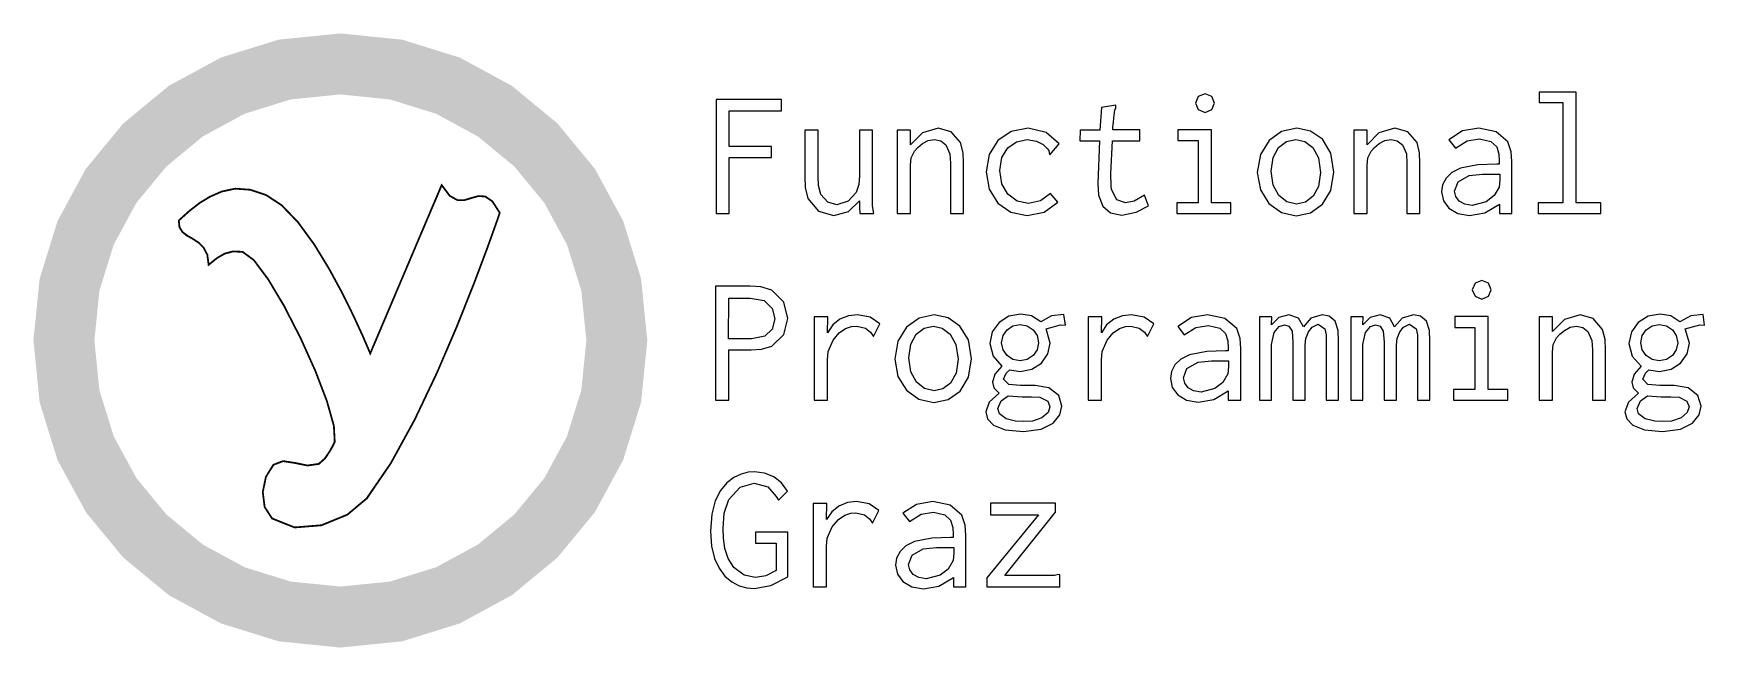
# Model space of a CAD drawing. Extents: x 0.04 to 5.13, y 0.04 to 1.91.
import ezdxf

# ---------------------------------------------------------------- set-up
doc = ezdxf.new("R2010")
doc.units = 0
doc.layers.get('0').update_dxf_attribs({"linetype": 'CONTINUOUS'})

msp = doc.modelspace()

# ---------------------------------------------------------------- linework, layer by layer
at = {"color": 94}
for points, const_width in [([(1.81662, 0.974229), (1.79949, 0.804471), (1.75038, 0.646322), (1.67275, 0.503201), (1.56987, 0.378526), (1.44521, 0.275663), (1.30214, 0.198025), (1.14399, 0.148926), (0.974229, 0.131782), (0.804417, 0.148926), (0.646268, 0.198025), (0.503201, 0.275663), (0.378526, 0.378526), (0.275608, 0.503201), (0.197971, 0.646322), (0.148872, 0.804471), (0.131782, 0.974229), (0.148872, 1.14404), (0.197971, 1.30214), (0.275608, 1.44526), (0.378526, 1.56993), (0.503201, 1.67279), (0.646268, 1.75043), (0.804417, 1.79953), (0.974229, 1.81662), (1.14399, 1.79953), (1.30208, 1.75043), (1.44521, 1.67279), (1.56987, 1.56993), (1.67275, 1.44526), (1.75038, 1.30214), (1.79949, 1.14404), (1.81662, 0.974229)], 0.184864), ([(1.28288, 1.44754), (1.06516, 0.934679), (1.05903, 0.949436), (1.04177, 0.989258), (1.01503, 1.04753), (0.980414, 1.11773), (0.939507, 1.19325), (0.893989, 1.26752), (0.845486, 1.33393), (0.795628, 1.38591), (0.748535, 1.41689), (0.700196, 1.43338), (0.653646, 1.43664), (0.61225, 1.42785), (0.577311, 1.41238), (0.546224, 1.39367), (0.515517, 1.37001), (0.481933, 1.33984), (0.483832, 1.31912), (0.493218, 1.30447), (0.507704, 1.29346), (0.524903, 1.28358), (0.542372, 1.27224), (0.557781, 1.257), (0.568739, 1.23535), (0.572808, 1.2047), (0.598253, 1.22532), (0.621907, 1.23899), (0.646864, 1.24544), (0.676269, 1.2443), (0.710504, 1.21908), (0.754557, 1.1601), (0.803603, 1.07764), (0.852865, 0.981663), (0.897624, 0.882379), (0.933051, 0.789876), (0.954428, 0.714193), (0.957032, 0.665474), (0.952854, 0.656793), (0.941949, 0.636719), (0.926432, 0.614204), (0.908583, 0.598307), (0.87424, 0.593425), (0.836262, 0.601129), (0.79975, 0.606771), (0.770074, 0.595594), (0.747233, 0.558757), (0.737793, 0.512587), (0.74349, 0.467014), (0.766004, 0.432183), (0.834744, 0.404785), (0.916667, 0.41135), (0.995497, 0.443739), (1.05518, 0.493707), (1.12831, 0.601019), (1.2003, 0.732368), (1.26855, 0.875868), (1.33035, 1.0198), (1.38303, 1.15234), (1.42399, 1.26161), (1.45053, 1.33583), (1.45996, 1.36317), (1.43718, 1.39822), (1.41553, 1.41292), (1.39447, 1.41407), (1.37359, 1.40815), (1.35243, 1.40186), (1.33057, 1.40192), (1.30751, 1.41493), (1.28288, 1.44754)], 0.005437)]:
    msp.add_lwpolyline(points, close=True, dxfattribs=dict(at, const_width=const_width))
at = {"color": 0}
for points in [[(2.11914, 1.70811), (2.11914, 1.36144), (2.15864, 1.36144), (2.15864, 1.53174), (2.28831, 1.53174), (2.28831, 1.56511), (2.15864, 1.56511), (2.15864, 1.67421), (2.3189, 1.67421), (2.3189, 1.70811), (2.11914, 1.70811)], [(3.29394, 1.68365), (3.2889, 1.61518), (3.22825, 1.61518), (3.22771, 1.58236), (3.28722, 1.58236), (3.28222, 1.45269), (3.28407, 1.41732), (3.29725, 1.38314), (3.32096, 1.36355), (3.35514, 1.35645), (3.39887, 1.3648), (3.43636, 1.38482), (3.42415, 1.4165), (3.39318, 1.39882), (3.36681, 1.39318), (3.33996, 1.40229), (3.32394, 1.43435), (3.32314, 1.44569), (3.32232, 1.48329), (3.32731, 1.58236), (3.41081, 1.58236), (3.41081, 1.61578), (3.32785, 1.61578), (3.3285, 1.62315), (3.33014, 1.6404), (3.33231, 1.66037), (3.33453, 1.67583), (3.33697, 1.68321), (3.33735, 1.69086), (3.29394, 1.68365)], [(3.60889, 1.72597), (3.58838, 1.71767), (3.57997, 1.6976), (3.58838, 1.67751), (3.60889, 1.66917), (3.62939, 1.67751), (3.63786, 1.6976), (3.62939, 1.71767), (3.60889, 1.72597)], [(4.62733, 1.73096), (4.62733, 1.69868), (4.69965, 1.69868), (4.69965, 1.39318), (4.62397, 1.39318), (4.62397, 1.36144), (4.81483, 1.36144), (4.81483, 1.39318), (4.73975, 1.39318), (4.73975, 1.73096), (4.62733, 1.73096)], [(2.38906, 1.61518), (2.38906, 1.47331), (2.39031, 1.44032), (2.39903, 1.40653), (2.43147, 1.36811), (2.47808, 1.35476), (2.52294, 1.36692), (2.55653, 1.39985), (2.55599, 1.38091), (2.55713, 1.36144), (2.59939, 1.36144), (2.59608, 1.38428), (2.59608, 1.61518), (2.55599, 1.61518), (2.55599, 1.47553), (2.5541, 1.44906), (2.54596, 1.42546), (2.52126, 1.39839), (2.48699, 1.38759), (2.45921, 1.39567), (2.43858, 1.41872), (2.43078, 1.44646), (2.42969, 1.47331), (2.42969, 1.61518), (2.38906, 1.61518)], [(2.67063, 1.36144), (2.71126, 1.36144), (2.71126, 1.50782), (2.71365, 1.53054), (2.72407, 1.55122), (2.73372, 1.56222), (2.74789, 1.57383), (2.76531, 1.58306), (2.78472, 1.58681), (2.80344, 1.58274), (2.81922, 1.57069), (2.83137, 1.54303), (2.83311, 1.51449), (2.83311, 1.36144), (2.87267, 1.36144), (2.87267, 1.51557), (2.87153, 1.54579), (2.86372, 1.57682), (2.83583, 1.60975), (2.79585, 1.62131), (2.74767, 1.60667), (2.71126, 1.57069), (2.71126, 1.61518), (2.67063, 1.61518), (2.67063, 1.36144)], [(3.16482, 1.57346), (3.12517, 1.60818), (3.06967, 1.62076), (3.01824, 1.61083), (2.97792, 1.58317), (2.95161, 1.54124), (2.94222, 1.48833), (2.95161, 1.43506), (2.97765, 1.39274), (3.01731, 1.36485), (3.06743, 1.35476), (3.11833, 1.36529), (3.16092, 1.3954), (3.13807, 1.4221), (3.10732, 1.39953), (3.07075, 1.3915), (3.03618, 1.39888), (3.00846, 1.41954), (2.99007, 1.45139), (2.9834, 1.49219), (2.9899, 1.53136), (3.00786, 1.56099), (3.03456, 1.57975), (3.06743, 1.58626), (3.09576, 1.58154), (3.11589, 1.57086), (3.12819, 1.55951), (3.13308, 1.5529), (3.1339, 1.54628), (3.13644, 1.5401), (3.16482, 1.57346)], [(3.52653, 1.61578), (3.52653, 1.5829), (3.58778, 1.5829), (3.58778, 1.39318), (3.52322, 1.39318), (3.52322, 1.36144), (3.68793, 1.36144), (3.68793, 1.39318), (3.62836, 1.39318), (3.62836, 1.61578), (3.52653, 1.61578)], [(4.00179, 1.48719), (3.99219, 1.54519), (3.96669, 1.58697), (3.93039, 1.61231), (3.88829, 1.62076), (3.84224, 1.61083), (3.80393, 1.58306), (3.77772, 1.54053), (3.76807, 1.48611), (3.77767, 1.43289), (3.8036, 1.39117), (3.84153, 1.36399), (3.88715, 1.35422), (3.93039, 1.36312), (3.96701, 1.389), (3.99229, 1.43078), (4.00179, 1.48719)], [(3.88547, 1.58681), (3.91276, 1.58078), (3.93707, 1.56228), (3.95449, 1.53071), (3.96115, 1.48551), (3.95481, 1.44353), (3.93815, 1.41342), (3.91465, 1.39535), (3.88769, 1.38926), (3.85846, 1.39621), (3.83382, 1.41607), (3.81674, 1.44775), (3.81039, 1.48996), (3.81662, 1.53142), (3.83328, 1.56179), (3.85726, 1.58046), (3.88547, 1.58681)], [(4.0619, 1.36144), (4.10254, 1.36144), (4.10254, 1.50782), (4.10493, 1.53054), (4.11535, 1.55122), (4.125, 1.56222), (4.13917, 1.57383), (4.15653, 1.58306), (4.176, 1.58681), (4.19472, 1.58274), (4.2105, 1.57069), (4.22265, 1.54303), (4.22439, 1.51449), (4.22439, 1.36144), (4.26394, 1.36144), (4.26394, 1.51557), (4.26281, 1.54579), (4.25499, 1.57682), (4.22706, 1.60975), (4.18712, 1.62131), (4.13894, 1.60667), (4.10254, 1.57069), (4.10254, 1.61518), (4.0619, 1.61518), (4.0619, 1.36144)], [(4.35238, 1.58572), (4.37185, 1.56011), (4.4075, 1.58247), (4.44532, 1.58849), (4.48004, 1.58068), (4.49767, 1.56401), (4.50467, 1.54183), (4.50543, 1.52001), (4.50543, 1.51113), (4.49767, 1.51113), (4.44043, 1.50971), (4.38747, 1.49946), (4.36149, 1.486), (4.34347, 1.46832), (4.33296, 1.44814), (4.32958, 1.42708), (4.33544, 1.40007), (4.35232, 1.37695), (4.37907, 1.36084), (4.41471, 1.35476), (4.46158, 1.3635), (4.50603, 1.38926), (4.50603, 1.36144), (4.54383, 1.36144), (4.54383, 1.51893), (4.5421, 1.54921), (4.53157, 1.57904), (4.49588, 1.61014), (4.44308, 1.62076), (4.39399, 1.61247), (4.35238, 1.58572)], [(4.50711, 1.48053), (4.50711, 1.46326), (4.50493, 1.44146), (4.48986, 1.41542), (4.46544, 1.39686), (4.42307, 1.38536), (4.40039, 1.38911), (4.38357, 1.39903), (4.37315, 1.41308), (4.36963, 1.42931), (4.37999, 1.45719), (4.41417, 1.47661), (4.45492, 1.48068), (4.49821, 1.48053), (4.50711, 1.48053)], [(2.11714, 1.13949), (2.11714, 0.792806), (2.15776, 0.792806), (2.15776, 0.945801), (2.22564, 0.945801), (2.2576, 0.947428), (2.28911, 0.956922), (2.32568, 0.992188), (2.33811, 1.04156), (2.32563, 1.09131), (2.28857, 1.12723), (2.25592, 1.13775), (2.22287, 1.13949), (2.11714, 1.13949)], [(4.45226, 1.15728), (4.43175, 1.14898), (4.42333, 1.12891), (4.43175, 1.10889), (4.45226, 1.10053), (4.47271, 1.10889), (4.48118, 1.12891), (4.47271, 1.14898), (4.45226, 1.15728)], [(2.15776, 1.10276), (2.22287, 1.10276), (2.26574, 1.09554), (2.29004, 1.07189), (2.29856, 1.03988), (2.29047, 1.0089), (2.26742, 0.986979), (2.22732, 0.979764), (2.15722, 0.979764), (2.15776, 1.10276)], [(2.41824, 1.04655), (2.41824, 0.79221), (2.45828, 0.79221), (2.45828, 0.915744), (2.46067, 0.941189), (2.47607, 0.975315), (2.49457, 0.997558), (2.51383, 1.01052), (2.53217, 1.01666), (2.5479, 1.01818), (2.57394, 1.01204), (2.58963, 0.99924), (2.59907, 0.986436), (2.618, 1.02485), (2.58865, 1.04503), (2.55012, 1.05268), (2.52235, 1.04921), (2.49647, 1.03874), (2.47439, 1.02148), (2.45828, 0.997558), (2.45996, 1.04655), (2.41824, 1.04655)], [(2.89735, 0.918565), (2.88775, 0.976563), (2.86231, 1.01834), (2.82601, 1.04367), (2.78386, 1.05214), (2.73779, 1.04221), (2.69949, 1.01443), (2.67329, 0.971843), (2.66363, 0.917426), (2.67324, 0.864204), (2.69917, 0.822483), (2.73708, 0.795301), (2.78271, 0.785536), (2.82596, 0.794433), (2.86257, 0.820367), (2.88786, 0.862142), (2.89735, 0.918565)], [(3.04764, 1.0549), (3.01144, 1.04791), (2.98128, 1.0287), (2.96067, 1.00022), (2.95301, 0.965278), (2.96289, 0.925999), (2.99029, 0.896268), (2.96892, 0.872017), (2.96137, 0.847331), (2.9656, 0.829536), (2.98199, 0.813368), (2.95111, 0.78635), (2.94075, 0.757161), (2.94613, 0.735949), (2.96468, 0.716417), (2.99989, 0.702094), (3.05544, 0.696506), (3.11014, 0.703939), (3.14643, 0.722765), (3.16661, 0.747939), (3.17285, 0.774414), (3.16308, 0.806369), (3.13336, 0.829536), (3.09104, 0.837349), (3.0471, 0.836751), (3.0109, 0.840061), (2.99533, 0.856771), (3.00342, 0.875163), (3.01367, 0.885146), (3.04596, 0.879611), (3.08132, 0.88661), (3.11035, 0.90549), (3.12993, 0.93316), (3.13721, 0.966417), (3.1244, 1.00982), (3.16894, 1.02208), (3.18343, 1.0204), (3.17899, 1.05322), (3.14133, 1.04899), (3.10829, 1.03098), (3.08068, 1.04883), (3.04764, 1.0549)], [(2.98921, 0.967503), (2.99365, 0.98915), (3.00581, 1.00684), (3.02371, 1.01883), (3.04542, 1.02317), (3.06733, 1.01883), (3.08518, 1.00684), (3.09717, 0.98915), (3.10161, 0.967503), (3.09717, 0.94591), (3.08518, 0.928222), (3.06733, 0.916288), (3.04542, 0.911893), (3.02344, 0.916288), (3.00558, 0.928222), (2.9936, 0.94591), (2.98921, 0.967503)], [(3.25299, 1.04655), (3.25299, 0.79221), (3.29308, 0.79221), (3.29308, 0.915744), (3.29546, 0.941189), (3.31087, 0.975315), (3.32932, 0.997558), (3.34864, 1.01052), (3.36692, 1.01666), (3.38265, 1.01818), (3.40869, 1.01204), (3.42437, 0.99924), (3.43386, 0.986436), (3.45275, 1.02485), (3.42339, 1.04503), (3.38488, 1.05268), (3.3571, 1.04921), (3.33122, 1.03874), (3.30919, 1.02148), (3.29308, 0.997558), (3.29471, 1.04655), (3.25299, 1.04655)], [(3.52621, 1.01704), (3.54568, 0.991428), (3.58132, 1.01383), (3.61914, 1.01986), (3.65386, 1.01199), (3.6715, 0.995335), (3.6785, 0.973199), (3.67925, 0.951389), (3.67925, 0.942492), (3.6715, 0.942492), (3.61426, 0.941026), (3.56131, 0.930772), (3.53532, 0.917318), (3.51731, 0.899685), (3.50678, 0.879503), (3.50342, 0.858453), (3.50928, 0.831435), (3.52615, 0.808322), (3.5529, 0.792156), (3.58854, 0.786079), (3.63542, 0.794814), (3.67985, 0.820583), (3.67985, 0.792806), (3.71767, 0.792806), (3.71767, 0.95025), (3.71593, 0.980578), (3.7054, 1.01036), (3.66971, 1.0415), (3.61692, 1.05214), (3.56782, 1.04378), (3.52621, 1.01704)], [(3.77501, 0.792806), (3.81174, 0.792806), (3.81174, 0.961968), (3.82004, 0.998699), (3.83475, 1.01666), (3.85069, 1.02208), (3.86399, 1.01758), (3.87403, 1.0026), (3.87685, 0.969185), (3.87685, 0.792806), (3.91411, 0.792806), (3.91411, 0.960829), (3.91581, 0.979818), (3.92469, 1.00092), (3.93522, 1.01487), (3.95415, 1.02371), (3.97424, 1.00928), (3.97803, 0.991319), (3.97814, 0.972547), (3.97814, 0.79221), (4.01594, 0.79221), (4.01594, 0.97309), (4.01481, 1.00434), (4.00537, 1.03266), (3.98725, 1.04812), (3.96588, 1.05268), (3.93175, 1.0427), (3.90853, 1.01595), (3.89333, 1.04226), (3.86404, 1.05268), (3.83431, 1.04378), (3.81174, 1.02148), (3.81228, 1.04655), (3.77501, 1.04655), (3.77501, 0.792806)], [(4.05322, 0.792806), (4.08996, 0.792806), (4.08996, 0.961968), (4.09831, 0.998699), (4.11296, 1.01666), (4.1289, 1.02208), (4.14225, 1.01758), (4.15229, 1.0026), (4.15506, 0.969185), (4.15506, 0.792806), (4.19239, 0.792806), (4.19239, 0.960829), (4.19407, 0.979818), (4.20296, 1.00092), (4.21349, 1.01487), (4.23242, 1.02371), (4.2525, 1.00928), (4.25629, 0.991319), (4.25635, 0.972547), (4.25635, 0.79221), (4.29422, 0.79221), (4.29422, 0.97309), (4.29308, 1.00434), (4.28364, 1.03266), (4.26551, 1.04812), (4.24414, 1.05268), (4.21001, 1.0427), (4.18679, 1.01595), (4.1716, 1.04226), (4.14231, 1.05268), (4.11257, 1.04378), (4.08996, 1.02148), (4.09056, 1.04655), (4.05322, 1.04655), (4.05322, 0.792806)], [(4.3699, 1.04709), (4.3699, 1.01427), (4.4311, 1.01427), (4.4311, 0.82449), (4.36654, 0.82449), (4.36654, 0.792806), (4.53131, 0.792806), (4.53131, 0.82449), (4.47174, 0.82449), (4.47174, 1.04709), (4.3699, 1.04709)], [(4.62701, 0.792806), (4.66764, 0.792806), (4.66764, 0.939128), (4.67003, 0.961914), (4.68044, 0.982531), (4.69011, 0.993544), (4.70426, 1.00515), (4.72163, 1.01443), (4.7411, 1.01818), (4.75982, 1.01411), (4.77561, 1.00201), (4.78776, 0.974393), (4.7895, 0.945801), (4.7895, 0.792806), (4.829, 0.792806), (4.829, 0.94694), (4.82785, 0.97716), (4.8201, 1.00814), (4.79215, 1.04107), (4.75222, 1.05268), (4.70404, 1.03803), (4.66764, 1.00201), (4.66764, 1.04655), (4.62701, 1.04655), (4.62701, 0.792806)], [(4.99539, 1.0549), (4.95925, 1.04791), (4.9291, 1.0287), (4.90847, 1.00022), (4.90082, 0.965278), (4.91064, 0.925999), (4.9381, 0.896268), (4.91667, 0.872017), (4.90913, 0.847331), (4.91336, 0.829536), (4.92974, 0.813368), (4.89887, 0.78635), (4.88857, 0.757161), (4.89393, 0.735949), (4.91249, 0.716417), (4.94769, 0.702094), (5.00319, 0.696506), (5.05789, 0.703939), (5.09424, 0.722765), (5.11436, 0.747939), (5.12061, 0.774414), (5.11083, 0.806369), (5.08111, 0.829536), (5.03879, 0.837349), (4.99485, 0.836751), (4.95865, 0.840061), (4.94308, 0.856771), (4.95122, 0.875163), (4.96149, 0.885146), (4.99376, 0.879611), (5.02914, 0.88661), (5.05817, 0.90549), (5.07775, 0.93316), (5.08501, 0.966417), (5.07221, 1.00982), (5.11675, 1.02208), (5.13118, 1.0204), (5.12674, 1.05322), (5.08908, 1.04899), (5.05604, 1.03098), (5.02843, 1.04883), (4.99539, 1.0549)], [(4.93696, 0.967503), (4.9414, 0.98915), (4.95356, 1.00684), (4.97146, 1.01883), (4.99317, 1.02317), (5.01508, 1.01883), (5.03293, 1.00684), (5.04492, 0.98915), (5.04937, 0.967503), (5.04492, 0.94591), (5.03293, 0.928222), (5.01508, 0.916288), (4.99317, 0.911893), (4.97119, 0.916288), (4.95335, 0.928222), (4.94135, 0.94591), (4.93696, 0.967503)], [(2.78108, 1.01818), (2.80838, 1.01215), (2.83268, 0.993653), (2.8501, 0.962076), (2.85678, 0.916883), (2.85042, 0.874838), (2.83376, 0.844726), (2.81028, 0.82666), (2.78331, 0.820583), (2.75407, 0.827528), (2.72939, 0.847385), (2.71229, 0.879069), (2.70594, 0.921332), (2.71218, 0.962782), (2.72889, 0.993164), (2.75288, 1.01183), (2.78108, 1.01818)], [(3.68093, 0.911893), (3.68093, 0.89464), (3.67876, 0.872831), (3.66368, 0.846733), (3.63926, 0.828233), (3.5969, 0.816732), (3.57422, 0.820475), (3.5574, 0.830404), (3.54699, 0.844456), (3.54346, 0.860678), (3.55382, 0.88851), (3.588, 0.907986), (3.62875, 0.912056), (3.67204, 0.911893), (3.68093, 0.911893)], [(3.00922, 0.806153), (3.05154, 0.802789), (3.08014, 0.802897), (3.10553, 0.801704), (3.12956, 0.78966), (3.13612, 0.77219), (3.13058, 0.754611), (3.11219, 0.738226), (3.08285, 0.72895), (3.05485, 0.727106), (3.03142, 0.728353), (3.00256, 0.73546), (2.98226, 0.750868), (2.97749, 0.766601), (2.9879, 0.790365), (3.00922, 0.806153)], [(4.95703, 0.806153), (4.99929, 0.802789), (5.02794, 0.802897), (5.05328, 0.801704), (5.07731, 0.78966), (5.08388, 0.77219), (5.07835, 0.754611), (5.05994, 0.738226), (5.03065, 0.72895), (5.00265, 0.727106), (4.97917, 0.728353), (4.95036, 0.73546), (4.93007, 0.750868), (4.92529, 0.766601), (4.93571, 0.790365), (4.95703, 0.806153)], [(2.23606, 0.574164), (2.21701, 0.572646), (2.19558, 0.567275), (2.17329, 0.557021), (2.15164, 0.540744), (2.13217, 0.517307), (2.11637, 0.485678), (2.10579, 0.444715), (2.10194, 0.393283), (2.10519, 0.34809), (2.11431, 0.310601), (2.12831, 0.280328), (2.14615, 0.256674), (2.16683, 0.239258), (2.18924, 0.227376), (2.21251, 0.220703), (2.23551, 0.218533), (2.2864, 0.227485), (2.33735, 0.254719), (2.33735, 0.389974), (2.23882, 0.389974), (2.23882, 0.356554), (2.30171, 0.356554), (2.30171, 0.273654), (2.27094, 0.257867), (2.23942, 0.252496), (2.20481, 0.259657), (2.17318, 0.283094), (2.15582, 0.310331), (2.14589, 0.340875), (2.14139, 0.372017), (2.14035, 0.401096), (2.14393, 0.448133), (2.15761, 0.490126), (2.19233, 0.527669), (2.23551, 0.53966), (2.27632, 0.528157), (2.30171, 0.499024), (2.30951, 0.487901), (2.33681, 0.515733), (2.31858, 0.540147), (2.29497, 0.558539), (2.26704, 0.57015), (2.23606, 0.574164)], [(2.41525, 0.477919), (2.41525, 0.223579), (2.45535, 0.223579), (2.45535, 0.347114), (2.45774, 0.372504), (2.47314, 0.406685), (2.49164, 0.428874), (2.5109, 0.441894), (2.52924, 0.447971), (2.54492, 0.44949), (2.57096, 0.443414), (2.58664, 0.43061), (2.59614, 0.417806), (2.61501, 0.456164), (2.58567, 0.476346), (2.54715, 0.483996), (2.51938, 0.480524), (2.49349, 0.470053), (2.47146, 0.4528), (2.45535, 0.428928), (2.45697, 0.477919), (2.41525, 0.477919)], [(2.68847, 0.448406), (2.70796, 0.422797), (2.7436, 0.44515), (2.78142, 0.451172), (2.81614, 0.44336), (2.83376, 0.426704), (2.84076, 0.404514), (2.84153, 0.382704), (2.84153, 0.373807), (2.83376, 0.373807), (2.77653, 0.372396), (2.72358, 0.362142), (2.6976, 0.348687), (2.67958, 0.331), (2.66906, 0.310818), (2.66569, 0.289768), (2.67156, 0.26275), (2.68842, 0.239638), (2.71517, 0.223525), (2.75082, 0.217449), (2.79769, 0.226183), (2.84212, 0.251953), (2.84212, 0.224121), (2.87993, 0.224121), (2.87993, 0.381619), (2.87819, 0.411893), (2.86768, 0.441732), (2.83197, 0.472819), (2.77919, 0.483453), (2.73008, 0.475151), (2.68847, 0.448406)], [(2.95562, 0.478461), (2.95562, 0.443414), (3.102, 0.443414), (2.9445, 0.250814), (2.9445, 0.223579), (3.16656, 0.223579), (3.16656, 0.261393), (3.15858, 0.2602), (3.14985, 0.258083), (2.99849, 0.258083), (3.15375, 0.451172), (3.15375, 0.478461), (2.95562, 0.478461)], [(2.84321, 0.343207), (2.84321, 0.325956), (2.84104, 0.304144), (2.82596, 0.278103), (2.80154, 0.259549), (2.75917, 0.248047), (2.73649, 0.25179), (2.71967, 0.261719), (2.70925, 0.275771), (2.70574, 0.291992), (2.7161, 0.319879), (2.75028, 0.339301), (2.79101, 0.343371), (2.83431, 0.343207), (2.84321, 0.343207)]]:
    msp.add_lwpolyline(points, close=True, dxfattribs=at)
at = {"color": 94}
msp.add_lwpolyline([(1.28288, 1.44754), (1.06516, 0.934679), (1.05903, 0.949436), (1.04177, 0.989258), (1.01503, 1.04753), (0.980414, 1.11773), (0.939507, 1.19325), (0.893989, 1.26752), (0.845486, 1.33393), (0.795628, 1.38591), (0.748535, 1.41689), (0.700196, 1.43338), (0.653646, 1.43664), (0.61225, 1.42785), (0.577311, 1.41238), (0.546224, 1.39367), (0.515517, 1.37001), (0.481933, 1.33984), (0.483832, 1.31912), (0.493218, 1.30447), (0.507704, 1.29346), (0.524903, 1.28358), (0.542372, 1.27224), (0.557781, 1.257), (0.568739, 1.23535), (0.572808, 1.2047), (0.598253, 1.22532), (0.621907, 1.23899), (0.646864, 1.24544), (0.676269, 1.2443), (0.710504, 1.21908), (0.754557, 1.1601), (0.803603, 1.07764), (0.852865, 0.981663), (0.897624, 0.882379), (0.933051, 0.789876), (0.954428, 0.714193), (0.957032, 0.665474), (0.952854, 0.656793), (0.941949, 0.636719), (0.926432, 0.614204), (0.908583, 0.598307), (0.87424, 0.593425), (0.836262, 0.601129), (0.79975, 0.606771), (0.770074, 0.595594), (0.747233, 0.558757), (0.737793, 0.512587), (0.74349, 0.467014), (0.766004, 0.432183), (0.834744, 0.404785), (0.916667, 0.41135), (0.995497, 0.443739), (1.05518, 0.493707), (1.12831, 0.601019), (1.2003, 0.732368), (1.26855, 0.875868), (1.33035, 1.0198), (1.38303, 1.15234), (1.42399, 1.26161), (1.45053, 1.33583), (1.45996, 1.36317), (1.43718, 1.39822), (1.41553, 1.41292), (1.39447, 1.41407), (1.37359, 1.40815), (1.35243, 1.40186), (1.33057, 1.40192), (1.30751, 1.41493), (1.28288, 1.44754)], close=True, dxfattribs=at)

doc.saveas('drawing.dxf')
